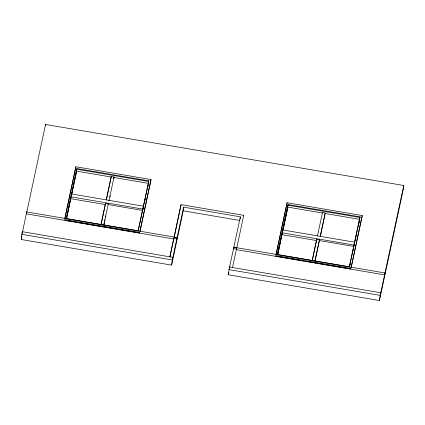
<?xml version="1.0" encoding="UTF-8"?>
<svg xmlns="http://www.w3.org/2000/svg" width="425" height="425" viewBox="0 0 425 425"><rect width="100%" height="100%" fill="white"/><g stroke="black" fill="none" stroke-linecap="round" stroke-linejoin="round"><path stroke-width="0.64" d="M22.546 231.822L26.743 211.926L177.087 237.543L177.034 238.106L183.605 207.166L240.343 216.83L240.093 219.268M233.474 249.146L233.819 247.212L384.933 272.962L384.88 273.519L403.75 185.497L45.56 124.467L26.69 212.489L26.743 211.926M403.75 185.497L403.431 188.636L379.44 300.533L228.326 274.784L229.42 266.974L380.534 292.724L380.322 294.775L384.582 274.895L236.412 249.645L236.465 249.124L233.527 248.625M384.582 274.895L384.933 272.962M64.812 218.705L75.894 166.765L151.029 179.568L140.048 231.136M139.947 231.508L151.029 179.568M174.096 237.325L181.071 204.632L243.722 215.31L243.668 215.831M236.741 248.003L233.819 247.249L233.766 247.77M276.022 254.692L287.109 202.757L362.243 215.555L351.124 267.766M349.297 267.182L360.044 216.824L288.097 204.568L277.371 254.729M351.156 267.495L362.243 215.555M183.605 207.166L183.233 210.821L171.594 265.12L21.25 239.503L21.781 234.313L22.344 231.694L172.688 257.311L172.529 258.841L176.795 238.956L173.82 238.452L169.835 257.051M22.132 233.745L22.291 232.204M45.432 125.72L45.56 124.467M66.162 218.684L76.888 168.576L148.83 180.837L148.633 182.761M143.533 206.231L71.591 193.975L66.608 218.503M75.894 166.765L64.775 218.976M71.464 195.213L76.888 168.576M101.129 224.416L105.496 203.463L108.253 203.936L108.189 204.574L142.779 210.465M106.33 199.84L111.27 176.524L114.027 176.997L113.852 178.739M148.83 180.837L138.109 230.998M142.827 210.008L143.411 206.805M171.594 265.12L172.688 257.311M176.795 238.956L176.736 239.477L177.087 237.543M181.071 204.632L174.064 237.596L174.117 237.076L177.087 237.586M229.314 267.994L229.42 266.974M236.412 249.645L236.465 249.124M354.748 242.218L282.8 229.962L277.822 254.49M287.109 202.757L275.99 254.968M282.944 229.936L288.097 204.568M312.2 261.046L316.705 239.45L319.467 239.923L315.01 261.03M320.296 236.3L325.242 212.983L322.479 212.516L322.426 213.015L287.837 207.124M349.403 266.804L360.044 216.824M379.44 300.533L380.534 292.724M21.25 239.503L21.946 236.268M66.534 218.524L71.012 197.641M71.336 196.451L71.607 195.187M71.878 193.917L76.5 172.375M100.969 224.575L105.496 203.463M106.245 199.968L111.27 176.524M103.727 225.043L108.253 203.936M108.954 200.945L114.027 176.997M103.96 224.867L104.507 222.307M104.784 221.027L105.06 219.752M105.607 217.191L105.883 215.911M109.91 197.115L110.181 195.845M138.194 230.812L148.766 181.496L76.819 169.235M138.529 230.297L138.805 229.017M142.37 212.388L142.646 211.108M144.495 202.401L145.175 199.235M147.486 188.461L148.16 185.295M169.915 256.928L173.82 238.452L173.767 238.972L26.398 213.86M229.399 267.867L240.343 216.83M228.326 274.784L228.878 272.202M236.704 248.274L243.722 215.31M277.456 254.543L288.033 205.227L359.975 217.483M277.748 254.511L282.221 233.633M283.092 229.904L287.709 208.362M312.178 260.562L316.705 239.45M317.454 235.96L322.479 212.516M314.941 261.03L319.467 239.923M320.216 236.428L325.242 212.983M315.175 260.854L315.446 259.574M316.407 255.101L316.683 253.821M320.716 235.004L320.987 233.734M321.528 231.2L321.799 229.936M324.519 217.26L324.79 215.996M349.876 265.646L350.428 263.086M353.17 250.293L353.446 249.013M355.3 240.29L355.98 237.123M356.251 235.854L356.793 233.32M358.695 224.453L359.778 219.38L325.189 213.488M232.47 267.723L236.757 247.754M76.627 171.137L111.217 177.028M113.98 177.501L148.569 183.393M183.233 210.821L239.966 220.49M70.975 196.833L142.922 209.095M282.189 232.82L354.131 245.082L353.993 246.458L319.398 240.561M70.789 198.693L105.379 204.584M281.998 234.68L316.588 240.577M66.178 218.546L138.12 230.802M277.387 254.532L349.329 266.794M64.584 219.544L139.713 232.347M275.793 255.531L350.928 268.334M65.168 220.315L74.317 221.871M75.623 222.094L76.925 222.317M78.232 222.541L116.779 229.107M118.086 229.33L129.195 231.227M130.502 231.45L131.808 231.667M133.115 231.891L139.65 233.006M275.724 256.19L303.817 260.977M305.123 261.2L346.285 268.217M347.592 268.435L350.859 268.993M21.781 234.313L172.125 259.93M228.857 269.599L379.971 295.343"/></g></svg>
